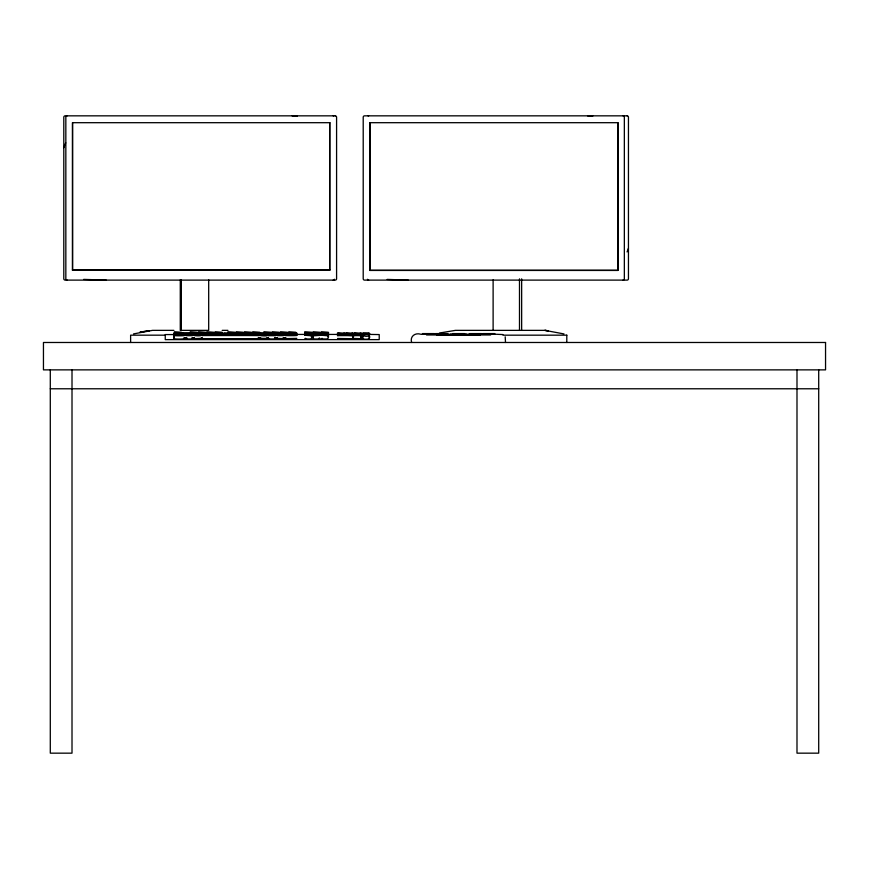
<?xml version="1.0" encoding="UTF-8"?>
<svg xmlns="http://www.w3.org/2000/svg" width="869" height="869" viewBox="0 0 869 869"><rect width="100%" height="100%" fill="white"/><g stroke="black" fill="none" stroke-linecap="round" stroke-linejoin="round"><path stroke-width="1.3" d="M411.645 342.484C409.69 336.357 415.219 332.371 420.9 334.272M627.081 251.945L628.45 248.273M63.795 147.676L65.696 142.777M260.179 338.367L267.402 338.367M276.733 338.367L284.087 338.649L283.544 338.323M337.552 338.454L353.172 338.725L352.629 338.399M354.096 338.454L361.45 338.725L360.907 338.399M133.533 333.913L152.52 330.361L173.919 330.361M439.497 333.023L455.421 330.361L521.65 330.361L521.65 278.851M202.662 338.323L202.119 338.649L259.255 338.649L258.712 338.323M352.629 336.553L353.172 336.455L352.629 336.129M360.907 336.553L361.45 336.455L360.907 336.129M369.184 336.553L369.727 336.455L369.184 336.129M174.137 336.129L173.594 336.227L174.137 336.553M174.137 336.683L173.594 336.781L174.137 337.107M174.137 337.215L173.594 337.324L174.137 337.639M174.137 337.78L173.594 337.878L174.137 338.204M174.137 338.323C172.464 339.529 187.737 339.149 183.598 338.291M186.107 338.323C184.456 339.214 194.167 339.214 192.505 338.323M194.384 338.323L193.841 338.649L201.195 338.367M268.869 338.323C267.217 339.214 276.929 339.214 275.267 338.323M274.854 337.824L276.581 337.737M285.423 338.323L284.88 338.649L296.807 338.367M313.318 336.129L312.775 336.455L313.318 336.553M311.439 336.553L311.982 336.455L311.439 336.129M313.318 336.694L312.775 337.02L313.318 337.118M311.439 337.118L311.982 337.02L311.439 336.694M313.318 337.802L312.775 337.9L313.318 338.226M327.993 336.553L328.536 336.455L327.993 336.129M313.318 338.367C311.406 339.41 323.116 338.986 319.086 338.334M327.993 337.118L328.536 337.02L327.993 336.694M352.629 337.118L353.172 337.02L352.629 336.694M362.786 336.129L362.243 336.227L362.786 336.553M352.629 337.683L353.172 337.585L352.629 337.259M362.786 336.694L362.243 336.792L362.786 337.683M360.907 337.118L361.45 337.02L360.907 336.694M352.629 338.258L353.172 338.16L352.629 337.835M360.907 337.683L361.45 337.585L360.907 337.259M362.786 337.835C360.505 339.714 371.476 339.714 369.184 337.835M360.907 338.258L361.45 338.16L360.907 337.835M369.184 337.683L369.727 337.585L369.184 336.694M192.505 337.78L193.82 337.737M258.712 337.78L260.037 337.737M266.989 337.78L268.315 337.737M305.682 338.334C301.641 338.986 313.361 339.41 311.439 338.367M319.086 338.258L319.716 338.226M322.225 338.334C318.195 338.986 329.905 339.41 327.993 338.367M208.56 333.479L206.692 333.109L214.176 333.109L173.594 333.674L188.084 334.207L186.216 334.576M190.735 334.065C185.597 334.044 194.45 335.152 189.301 335.13M199.012 334.065L197.154 334.207L198.328 334.565M207.289 334.065L205.432 334.435L232.544 334.761L230.687 335.13M215.566 334.065C210.428 334.044 219.27 335.152 214.132 335.13M254.4 333.544L262.655 333.468M223.844 334.065C218.706 334.044 227.548 335.152 222.41 335.13M232.121 334.065L230.252 334.435L256.203 334.63M262.677 333.544L296.937 333.109L289.453 333.109L291.321 333.479M240.398 334.065L238.53 334.207L239.714 334.565M248.675 334.065C243.526 334.044 252.379 335.152 247.23 335.13M256.952 334.065C251.804 334.044 260.657 335.152 255.508 335.13M265.23 334.065L263.361 334.207L264.534 334.565M273.496 334.065L271.639 334.207L272.812 334.565M281.773 334.065L279.916 334.207L281.773 334.576M290.05 334.065L288.193 334.207L290.05 334.576M339.279 333.544L337.422 333.913L344.895 333.913L337.422 333.109L344.895 333.109L343.038 333.479M347.557 333.544L345.688 333.913L353.172 333.913L345.688 333.109L353.172 333.109L351.315 333.479M355.834 333.544L353.965 333.913L361.45 333.913L353.965 333.109L361.45 333.109L359.592 333.479M364.111 333.544C355.649 335.792 380.796 333.783 364.111 333.479C357.463 332.784 374.517 332.784 367.859 333.479M179.21 333.479C185.857 332.784 168.803 332.784 175.451 333.479M184.347 334.033L186.216 333.892L184.347 333.533M192.625 334.033L194.493 333.892L192.625 333.533M200.902 334.033L202.77 333.892L200.902 333.533M209.179 334.033L211.048 333.892L209.179 333.533M205.855 335.13L207.724 334.761L173.594 334.761L191.18 335.173C197.839 335.858 180.785 335.858 187.432 335.173M217.456 334.033L219.325 333.892L217.456 333.533M254.378 333.468C246.785 333.479 246.535 333.544 244.146 334.576M193.82 334.63L191.962 334.989L275.81 335.532L268.325 335.532L270.194 335.173M194.493 334.576C201.152 333.685 183.555 334.587 188.193 333.544C192.668 332.425 177.319 332.957 183.728 333.479M225.734 334.033L227.602 333.892L225.734 333.533M234.011 334.033L235.868 333.892L234.011 333.533M202.097 334.63L200.239 334.761L200.782 335.086M202.77 334.576C213.655 332.501 192.429 332.914 200.283 333.479M211.048 334.576L212.916 334.435L211.971 333.62L222.453 333.109L214.969 333.109L216.837 333.479M242.288 334.033L244.146 333.892L242.288 333.533M175.451 335.173C168.271 336.01 190.094 336.01 182.914 335.173M210.374 334.63L208.517 334.761L210.374 335.13M218.651 334.63L216.794 334.761L218.651 335.13M219.325 334.576L221.182 334.207L212.384 334M250.565 334.033L252.423 333.892L250.565 333.533M258.843 334.033L260.7 333.892L258.843 333.533M226.928 334.63L225.06 334.761L226.928 335.13M227.602 334.576L229.459 334.435L228.916 334.109M235.879 334.576L237.737 334.435L237.194 334.109M267.109 334.033L268.977 333.892L267.109 333.533M195.71 335.173C189.779 335.564 202.673 336.401 200.782 335.217M197.578 335.13L199.446 334.989L198.262 334.63M203.987 335.173L202.119 335.532L259.255 335.532L258.712 335.217M235.206 334.63L233.337 334.989L235.206 335.13M243.483 334.63L241.615 334.761L243.483 335.13M275.386 334.033L277.254 333.892L275.386 333.533M283.663 334.033L285.532 333.892L283.663 333.533M251.76 334.63L249.892 334.761L251.76 335.13M252.423 334.576C263.307 332.501 242.082 332.914 249.946 333.479M260.7 334.576L262.568 334.435L262.025 334.109M286.868 334L296.937 333.892L295.08 333.533M260.037 334.63L258.169 334.761L258.712 335.086M268.315 334.63L266.446 334.761L266.989 335.086M268.977 334.576L270.846 334.435L270.302 334.109M238.964 335.13L240.822 334.989L239.648 334.63M276.581 334.63L274.723 334.989L295.08 335.173C303.954 335.847 277.874 335.847 286.748 335.173M277.254 334.576C288.052 332.577 266.968 332.903 274.767 333.479M285.532 334.576C296.416 332.501 275.191 332.914 283.044 333.479M256.257 334.565L296.937 334.435L295.08 334.065M261.917 335.173C255.986 335.564 268.879 336.401 266.989 335.217M263.785 335.13L265.653 334.989L264.469 334.63M272.062 335.13L273.931 334.989L272.747 334.63M278.471 335.173C271.812 335.858 288.877 335.858 282.219 335.173M295.08 335.13L296.937 334.989L295.08 334.63M339.279 335.249L337.422 335.619L353.172 335.619L337.422 334.826L344.895 334.826L343.038 335.184M351.315 335.184C357.963 334.5 340.909 334.5 347.557 335.184M355.834 335.249L353.965 335.619L361.45 335.619L353.965 334.826L361.45 334.826L359.592 335.184M201.412 337.748L202.097 337.737M72.453 269.879L329.807 269.879M369.738 270.292L618.098 270.292L618.098 122.692L369.738 122.692L369.738 270.444L617.805 270.444L617.816 122.692M222.182 330.361L227.96 330.361M522.182 330.361L544.906 330.361L564.014 333.935M422.53 333.587L434.381 333.587M435.543 333.587L447.405 333.587M452.651 333.587L464.502 333.587M469.76 333.587L481.611 333.587M482.773 333.587L494.635 333.587M422.041 334L434.869 334M435.054 334L447.893 334M452.162 334L465.002 334M469.26 334L482.099 334M482.284 334L495.124 334M175.451 334.576L165.251 334.565L165.251 339.627L379.221 339.627L379.221 334.565L369.521 334.424M296.394 334.424L304.226 334.424M327.732 334.424L338.182 334.424M422.041 334.272L495.124 334.272M496.253 334.272L502.901 334.554M426.516 334.956L490.648 334.956M165.382 335.173L130.611 335.173L130.622 342.484M503.021 335.173L566.827 335.173M191.995 337.683L194.493 337.683M258.202 337.683L260.7 337.683M274.756 337.683L277.254 337.683M184.271 337.737L186.781 337.737M283.185 337.737L285.836 337.737M184.271 338.237L186.781 338.237M283.185 338.237L285.836 338.237M50.293 388.78L818.707 388.78M258.223 333.479C251.13 333.044 269.184 332.251 262.036 334M266.49 333.479C259.407 333.044 277.461 332.251 270.313 334M233.392 333.479C226.298 333.044 244.352 332.251 237.215 334M241.669 333.479L239.801 333.109L247.285 333.109L220.118 333.892L245.471 334.109M225.114 333.479C218.021 333.044 236.075 332.251 228.938 334M192.006 333.479L190.148 333.109L197.632 333.109L195.286 333.674L196.459 334.022L212.362 334.109M175.451 334.033L173.724 334.489M276.581 338.237L274.854 338.15M260.037 338.237L258.712 338.204M268.315 338.237L266.989 338.204M201.412 338.237L202.097 338.237M193.82 338.237L192.505 338.204M292.114 115.838L297.426 116.011M83.685 279.383L106.235 280.111M587.531 115.838L592.81 116.022M387.129 279.405L408.245 280.111M286.846 334.109L278.591 334M278.569 334.109L253.77 334M253.748 334.109L245.492 334M312.905 335.63L320.259 335.358L312.775 335.575M505.204 336.814L505.508 342.484M818.707 369.868L818.707 753.162L796.992 753.162L796.992 369.868M566.794 335.173L566.794 342.484M519.488 278.851L519.488 330.361M493.114 279.861L493.114 330.361M480.209 334.956L436.944 334.956M479.938 334.272L479.938 334.956M473.681 334.272L473.681 334.956M473.062 334.272L473.062 334.956M471.758 334.272L471.769 334.956M470.889 334.272L470.857 334.956M470.411 334.272L470.411 334.956M469.618 334.272L469.618 334.956M468.945 334.272L468.945 334.956M466.751 334.272L466.751 334.956M466.175 334.272L466.175 334.956M464.958 334.272L465.013 334.956M461.504 334.272L461.504 334.956M461.396 334.272L461.287 334.956M461.015 334.272L461.015 334.956M458.582 334.272L458.582 334.956M456.138 334.272L455.986 334.956M455.867 334.684L455.649 334.272M452.195 334.272L452.152 334.684M450.989 334.272L450.989 334.956M450.414 334.272L450.414 334.956M448.219 334.272L448.219 334.956M447.535 334.272L447.535 334.956M446.742 334.272L446.742 334.956M446.275 334.272L446.297 334.956M445.406 334.272L445.395 334.956M444.102 334.272L444.102 334.956M443.472 334.272L443.472 334.956M437.226 334.272L437.226 334.956M370.031 122.692L370.031 270.292M329.666 122.692L329.666 270.292M208.69 279.861L208.69 330.361L180.274 330.361L180.274 279.861M181.349 279.861L181.349 330.361M72.605 122.692L72.605 270.292M72.008 369.868L72.008 753.162L50.293 753.162L50.293 369.868M623.03 115.838A1.369 1.303 -90 0 1 624.344 117.206L624.344 278.743A1.369 1.303 -89.8 0 1 623.03 280.111M368.13 115.946A1.369 1.303 89.8 0 1 368.63 115.838M368.63 280.111A1.369 1.303 -89.9 0 1 367.424 279.264M333.196 115.838A1.369 1.358 89.8 0 1 333.685 115.935M67.185 115.838A1.369 1.358 89.5 0 0 65.838 117.206L65.838 278.743A1.369 1.358 89.7 0 0 67.185 280.111M334.456 279.242A1.369 1.358 -89.6 0 1 333.196 280.111M174.289 332.186L181.643 332.469L174.289 332.186M190.105 332.186L197.459 332.469L190.105 332.186M198.382 332.186L205.736 332.469L198.382 332.186M206.659 332.186L214.013 332.469L206.659 332.186M214.936 332.186L222.29 332.469L214.936 332.186M227.776 332.186L235.119 332.469L227.776 332.186M236.053 332.186L243.396 332.469L236.053 332.186M244.319 332.186L251.673 332.469L244.319 332.186M252.597 332.186L259.95 332.469L252.597 332.186M263.796 332.186L271.139 332.469L263.796 332.186M272.062 332.186L279.416 332.469L272.062 332.186M280.339 332.186L287.693 332.469L280.339 332.186M288.617 332.186L295.971 332.469L288.617 332.186M304.628 332.186L311.982 332.469L304.628 332.186M304.628 333.066L311.982 333.913L304.628 333.968L311.982 333.338L304.628 333.066M304.628 335.293L311.982 335.575L304.628 335.304M312.905 332.186L320.259 332.469L312.905 332.186M312.905 333.066L320.259 333.913L312.905 333.968L320.259 333.338L312.905 333.066M312.905 334.739L320.259 335.01L312.905 334.739M321.182 332.186L328.536 332.469L321.182 332.186M321.182 333.066L328.536 333.913L321.182 333.968L328.536 333.338L321.182 333.066M321.182 335.304L328.536 335.575L321.182 335.304M337.552 334.196L344.895 334.478L337.552 334.196M345.819 334.196L353.172 334.478L345.819 334.196M354.096 334.196L361.45 334.478L354.096 334.196M362.373 334.771C366.24 338.953 376.19 333.044 362.373 334.771M142.874 331.643L139.898 332.24L149.251 330.763L142.874 331.643M335.228 115.838L65.153 115.838A1.369 1.358 89.5 0 0 63.795 117.206L63.795 278.743A1.369 1.358 -90 0 0 65.153 280.111L335.228 280.111A1.369 1.358 -89.1 0 0 336.585 278.743L336.585 117.206A1.369 1.358 89.8 0 0 335.228 115.838M627.146 115.838L364.513 115.838A1.369 1.303 -89.8 0 0 363.209 117.206L363.209 278.743A1.369 1.303 89.8 0 0 364.513 280.111L627.146 280.111A1.369 1.303 -90 0 0 628.45 278.743L628.45 117.206A1.369 1.303 90 0 0 627.146 115.838M329.807 122.692L72.453 122.692L72.453 270.292L329.807 270.292L329.807 122.692M825.55 342.484L43.45 342.484L43.45 369.868L825.55 369.868L825.55 342.484M548.241 330.752L544.798 330.361L548.339 330.774"/></g></svg>
